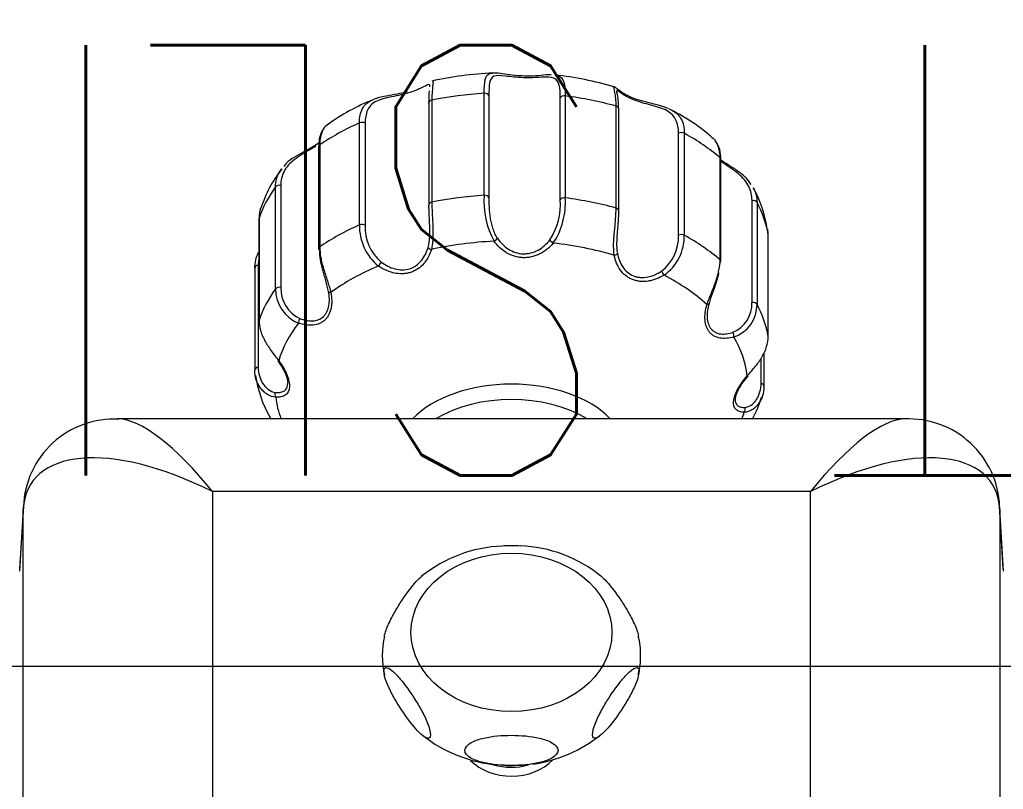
# Model space of a CAD drawing. Header units: millimetres. Extents: x 886808 to 1650903, y -1008069 to 230892.
# Drawn here: x 935637.3 to 935751.7, y -346788.5 to -346699.1 of the extents above; entities that cross this region are included whole.
import ezdxf

# ---------------------------------------------------------------- set-up
doc = ezdxf.new("R2010")
doc.units = ezdxf.units.MM
doc.layers.get('0').update_dxf_attribs({"lineweight": 0})
for name, color, linetype, lineweight in [('A_Dim', 8, 'Continuous', 5), ('hatch', 250, 'Continuous', 0), ('I-FURN', 252, 'Continuous', 5)]:
    doc.layers.add(name, color=color, linetype=linetype, lineweight=lineweight)
doc.styles.add('MtXpl_simplex8_shx', font='simplex8.shx')
doc.styles.add('TIÊU ĐỀ', font='arial.ttf', dxfattribs={"height": 230})
doc.dimstyles.new('1-100', dxfattribs={"dimtxt": 230, "dimasz": 150, "dimexe": 150, "dimexo": 300, "dimgap": 90, "dimtad": 1, "dimdec": 0, "dimrnd": 5, "dimzin": 0, "dimtxsty": 'TIÊU ĐỀ', "dimblk": 'ARCHTICK', "dimcen": 100, "dimdle": 120, "dimclrd": 256, "dimclre": 256, "dimclrt": 2, "dimadec": 0, "dimazin": 0, "dimtfac": 1, "dimtdec": 0, "dimtix": 1, "dimtmove": 1, "dimatfit": 3, "dimldrblk": 'OPEN30', "dimfxl": 900, "dimtolj": 1, "dimtzin": 0, "dimlwd": 13, "dimlwe": 13, "dimarcsym": 1})

# ---------------------------------------------------------------- blocks, each defined once
blk = doc.blocks.new('A$C26DD556D')
at = {"layer": 'hatch', "transparency": 33554636}
for p, q in [((2582.19, 23466.03, 0), (2582.19, 23477.89, 0)), ((2582.74, 23477.64, 0), (2582.74, 23465.79, 0)), ((2591.04, 23465.52, 0), (2591.04, 23477.38, 0)), ((2591.62, 23477.59, 0), (2591.62, 23465.73, 0)), ((2575.77, 23476.8, 0), (2575.77, 23464.94, 0)), ((2576.12, 23477.09, 0), (2576.12, 23465.23, 0)), ((2597.53, 23464.55, 0), (2597.53, 23476.41, 0)), ((2597.83, 23464.27, 0), (2597.83, 23476.12, 0)), ((2567.7, 23462.59, 0), (2567.7, 23474.45, 0)), ((2568.37, 23474.4, 0), (2568.37, 23462.55, 0)), ((2604.79, 23461.38, 0), (2604.79, 23473.24, 0)), ((2605.46, 23473.24, 0), (2605.46, 23461.39, 0)), ((2562.96, 23471.68, 0), (2562.96, 23459.83, 0)), ((2563.09, 23471.89, 0), (2563.09, 23460.03, 0)), ((2609.62, 23458.54, 0), (2609.62, 23470.4, 0)), ((2609.71, 23458.36, 0), (2609.71, 23470.22, 0)), ((2557.95, 23455.15, 0), (2557.95, 23467.01, 0)), ((2558.56, 23467.18, 0), (2558.56, 23455.32, 0)), ((2613.33, 23453.57, 0), (2613.33, 23465.43, 0)), ((2613.91, 23465.22, 0), (2613.91, 23453.37, 0)), ((2556.02, 23463.31, 0), (2556.02, 23451.45, 0)), ((2556.03, 23463.37, 0), (2556.03, 23451.52, 0)), ((2615.2, 23449.62, 0), (2615.2, 23461.48, 0)), ((2615.21, 23449.59, 0), (2615.21, 23461.45, 0)), ((2555.94, 23457.9, 0), (2555.94, 23446.04, 0)), ((2555.54, 23457.6, 0), (2555.54, 23445.74, 0)), ((2614.72, 23443.88, 0), (2614.72, 23447.74, 0)), ((2614.38, 23444.17, 0), (2614.38, 23447.12, 0)), ((2612.67, 23444.79, 0), (2612.88, 23445.04, 0)), ((2631.16, 23440.05, 0), (2539.58, 23440.05, 0)), ((2550.62, 23431.6, 0), (2550.62, 23395.34, 0)), ((2620.13, 23431.6, 0), (2550.62, 23431.6, 0)), ((2620.13, 23395.34, 0), (2620.13, 23431.6, 0)), ((2528.63, 23429.55, 0), (2528.2, 23422.33, 0)), ((2528.64, 23429.85, 0), (2528.21, 23422.63, 0)), ((2528.63, 23374.13, 0), (2528.63, 23429.55, 0)), ((2642.53, 23422.63, 0), (2642.1, 23429.85, 0)), ((2642.11, 23429.55, 0), (2642.11, 23374.13, 0)), ((2642.54, 23422.33, 0), (2642.11, 23429.55, 0))]:
    blk.add_line(p, q, dxfattribs=at)
for centre, radius, start, end in [((2584.59, 23442.52, 0), 37.74, 92.1265, 102.9664), ((2586.31, 23441.77, 0), 38.46, 73.4226, 83.8647), ((2590.61, 23476.33, 0), 7.21, 358.2758, 13.152), ((2577.31, 23456.29, 0), 22.33, 111.0638, 126.7326), ((2595.07, 23457.67, 0), 20.3, 47.5331, 64.0481), ((2606.52, 23470.46, 0), 3.18, 355.5318, 36.9213), ((2569.69, 23460.37, 0), 14.06, 141.6222, 162.8251), ((2591.77, 23465.29, 0), 9.6, 175.5845, 208.6575), ((2602.47, 23460.44, 0), 12.74, 7.4422, 30.534), ((2583.51, 23464.96, 0), 7.55, 326.9635, 4.2812), ((2583.06, 23465.18, 0), 8.58, 326.6867, 3.6661), ((2573.7, 23462.45, 0), 6, 178.641, 230.8184), ((2573.71, 23462.32, 0), 5.35, 177.5861, 229.3577), ((2599.8, 23461.2, 0), 4.99, 307.1035, 2.0783), ((2599.85, 23461.31, 0), 5.61, 305.4781, 0.795), ((2562.24, 23455.14, 0), 4.29, 179.8486, 247.869), ((2562.41, 23455.2, 0), 3.85, 178.2252, 244.9794), ((2609.71, 23453.44, 0), 3.61, 292.6357, 2.0587), ((2609.88, 23453.35, 0), 4.03, 289.4928, 0.2756), ((2569.68, 23447.27, 0), 14.24, 188.805, 209.4379), ((2600.68, 23446.95, 0), 14.45, 331.3842, 342.7381), ((2539.2, 23429.47, 0), 10.56, 87.1531, 177.9265), ((2631.52, 23429.46, 0), 10.59, 2.094, 92.4159), ((2584.95, 23409.28, 0), 16, 92.4311, 128.7676), ((2585.82, 23409.58, 0), 15.72, 50.7715, 87.9603), ((2580.66, 23412.5, 0), 10.3, 167.1575, 192.3292), ((2592.81, 23412.76, 0), 7.57, 358.4479, 15.5821), ((2592.44, 23412.4, 0), 7.94, 344.7789, 1.0781), ((2585.16, 23416.18, 0), 16.41, 231.808, 265.04), ((2585.73, 23415.68, 0), 15.89, 277.6531, 308.9217), ((2585.16, 23416.18, 0), 16.41, 267.4431, 272.4023), ((2585.73, 23415.68, 0), 15.89, 270.4552, 275.7487)]:
    blk.add_arc(centre, radius, start, end, dxfattribs=at)
for centre, major_axis, ratio, start_param, end_param in [((2585.37, 23459.52, 0), (-30, 0), 0.615661, 4.818524, 5.026052), ((2582.25, 23477.58, 0), (-0.5, 0), 0.615661, 3.346438, 4.818524), ((2591.52, 23477.28, 0), (-0.5, 0), 0.615661, 4.502453, 5.974539), ((2585.37, 23459.52, 0), (30, 0), 0.615661, 1.153332, 1.36086), ((2576.27, 23476.8, 0), (0.5, 0), 0.615661, 1.884459, 3.141593), ((2597.33, 23476.12, 0), (-0.5, 0), 0.615661, 3.141593, 4.294925), ((2585.37, 23459.52, 0), (-30, 0), 0.615661, -0.941063, -0.733535), ((2568, 23474.2, 0), (-0.5, 0), 0.615661, 3.870037, 5.342122), ((2605.12, 23473.01, 0), (-0.5, 0), 0.615661, 3.978854, 5.45094), ((2585.37, 23459.52, 0), (30, 0), 0.615661, 0.629733, 0.837261), ((2563.46, 23471.68, 0), (0.5, 0), 0.615661, 2.408058, 3.141593), ((2609.21, 23470.22, 0), (-0.5, 0), 0.615661, 3.141593, 3.771326), ((2585.37, 23459.52, 0), (-30, 0), 0.615661, 5.865721, 6.073249), ((2558.4, 23466.89, 0), (-0.5, 0), 0.615661, 4.393635, 5.865721), ((2585.37, 23447.67, 0), (-30, 0), 0.615661, 4.818524, 5.026052), ((2582.25, 23465.73, 0), (-0.5, 0), 0.615661, 3.346438, 4.818524), ((2576.27, 23464.94, 0), (0.5, 0), 0.615661, 1.884459, 3.141593), ((2576.27, 23464.94, 0), (0.5, 0), 0.615661, 3.141593, 3.356545), ((2591.52, 23465.43, 0), (-0.5, 0), 0.615661, 4.502453, 5.974539), ((2585.37, 23447.67, 0), (30, 0), 0.615661, 1.153332, 1.36086), ((2613.43, 23465.13, 0), (-0.5, 0), 0.615661, 3.455255, 4.927341), ((2585.37, 23459.52, 0), (30, 0), 0.615661, 0.106135, 0.313663), ((2597.33, 23464.27, 0), (-0.5, 0), 0.615661, 3.141593, 4.294925), ((2597.33, 23464.27, 0), (-0.5, 0), 0.615661, 2.822839, 3.141593), ((2556.52, 23463.31, 0), (0.5, 0), 0.615661, 2.931656, 3.141593), ((2585.37, 23447.67, 0), (-30, 0), 0.615661, -0.941063, -0.733535), ((2568, 23462.34, 0), (-0.5, 0), 0.615661, 3.870037, 5.342122), ((2605.12, 23461.16, 0), (-0.5, 0), 0.615661, 3.978854, 5.45094), ((2585.37, 23447.67, 0), (30, 0), 0.615661, 0.629733, 0.837261), ((2614.71, 23461.45, 0), (-0.5, 0), 0.615661, 3.141593, 3.247727), ((2585.37, 23443.82, 0), (-27.48, 0), 0.615661, 4.78634, 5.058235), ((2583.36, 23460.83, 0), (-0.403, -0.296), 0.209085, 1.365704, 2.575758), ((2590.18, 23460.61, 0), (-0.379, 0.326), 0.159042, 0.630953, 1.841008), ((2585.37, 23443.82, 0), (27.48, 0), 0.615661, 1.121148, 1.393044), ((2563.46, 23459.83, 0), (0.5, 0), 0.615661, 2.408058, 3.141593), ((2563.46, 23459.83, 0), (0.5, 0), 0.615661, 3.141593, 3.880143), ((2576.15, 23459.89, 0), (-0.48, 0.141), 0.350625, 0.258024, 1.468079), ((2597.19, 23459.21, 0), (0.491, 0.095), 0.368661, 4.900277, 6.110331), ((2556.04, 23457.6, 0), (0.5, 0), 0.615661, 1.775641, 3.141593), ((2585.37, 23443.82, 0), (-27.48, 0), 0.615661, 5.309938, 5.581834), ((2570.07, 23457.98, 0), (-0.279, -0.415), 0.087709, 3.991286, 5.201341), ((2609.21, 23458.36, 0), (-0.5, 0), 0.615661, 2.29924, 3.141593), ((2609.21, 23458.36, 0), (-0.5, 0), 0.615661, 3.141593, 3.771326), ((2602.92, 23456.93, 0), (-0.254, 0.43), 0.156351, 4.17947, 5.389524), ((2585.37, 23443.82, 0), (27.48, 0), 0.615661, 0.597549, 0.869445), ((2585.37, 23447.67, 0), (-30, 0), 0.615661, 5.865721, 6.073249), ((2558.4, 23455.03, 0), (-0.5, 0), 0.615661, 4.393635, 5.865721), ((2564.6, 23454.94, 0), (0.49, 0.1), 0.367063, 2.959447, 4.169502), ((2607.85, 23453.55, 0), (-0.478, 0.146), 0.348259, 2.198569, 3.408624), ((2613.43, 23453.27, 0), (-0.5, 0), 0.615661, 3.455255, 4.927341), ((2585.37, 23447.67, 0), (30, 0), 0.615661, 0.106135, 0.313663), ((2556.52, 23451.45, 0), (0.5, 0), 0.615661, 2.931656, 3.141593), ((2585.37, 23443.82, 0), (-27.48, 0), 0.615661, 5.833537, 6.105433), ((2560.88, 23451.41, 0), (0.156, 0.475), 0.442198, 1.035865, 2.245919), ((2610.95, 23449.81, 0), (-0.131, 0.483), 0.511046, 4.010589, 5.220644), ((2585.37, 23443.82, 0), (27.48, 0), 0.615661, 0.073951, 0.345846), ((2614.71, 23449.59, 0), (-0.5, 0), 0.615661, 3.141593, 3.247727), ((2558.61, 23447.1, 0), (0.4, 0.299), 0.203952, 3.103272, 3.77858), ((2556.04, 23445.74, 0), (0.5, 0), 0.615661, 1.775641, 3.141593), ((2556.04, 23445.74, 0), (0.5, 0), 0.615661, 3.141593, 3.247727), ((2585.37, 23435.88, 0), (13.34, 0), 0.615661, 0.533274, 2.608319), ((2612.49, 23445.37, 0), (-0.377, 0.329), 0.153346, 2.569233, 3.186769), ((2614.22, 23443.88, 0), (-0.5, 0), 0.615661, 3.141593, 4.403742), ((2558.25, 23442.9, 0), (0.024, 0.499), 0.759395, 1.129517, 2.339571), ((2585.37, 23434.59, 0), (12.5, 0), 0.615661, 0.788493, 2.353099), ((2614.22, 23443.88, 0), (-0.5, 0), 0.615661, 2.931656, 3.141593), ((2585.37, 23443.82, 0), (-27.48, 0), 0.615661, 0.073951, 0.224347), ((2585.37, 23443.82, 0), (27.48, 0), 0.615661, -0.224347, -0.177752), ((2612.13, 23441.18, 0), (-0.007, -0.5), 0.810001, 0.799772, 2.009826), ((2550.62, 23418.05, 0), (12.34, -21.68), 0.304758, 2.062187, 2.965027), ((2620.13, 23418.05, 0), (-12.34, -21.68), 0.304758, 3.313427, 4.220998), ((2550.62, 23418.05, 0), (20.97, -14.62), 0.456159, 1.878751, 3.414641), ((2620.13, 23418.05, 0), (-20.97, -14.62), 0.456159, 2.868544, 4.404434), ((2536.63, 23429.38, 0), (7.99, -0.47), 0.808525, 3.130121, 3.188344), ((2634.12, 23429.38, 0), (-7.99, -0.47), 0.808525, 3.094842, 3.153272), ((2585.37, 23403.25, 0), (-6, 0), 0.788011, 0.657069, 2.493847), ((2585.37, 23404.29, 0), (-6, 0), 0.788011, 1.215544, 1.906387)]:
    blk.add_ellipse(centre, major_axis=major_axis, ratio=ratio, start_param=start_param, end_param=end_param, dxfattribs=at)
blk.add_ellipse((2585.37, 23415.23, 0), major_axis=(-11.68, 0), ratio=0.788011, dxfattribs=at)
for points, knots in [([(2582.19, 23477.89, 0), (2582.19, 23478.54, 0), (2582.22, 23479.08, 0), (2582.41, 23479.87, 0), (2582.58, 23480.11, 0), (2582.99, 23480.23, 0), (2583.08, 23480.24, 0), (2583.19, 23480.24, 0)], [0, 0, 0, 0, 0.125, 0.125, 0.25, 0.25, 0.2815819, 0.2815819, 0.2815819, 0.2815819]), ([(2586.74, 23479.7, 0), (2586.74, 23479.7, 0), (2586.73, 23479.7, 0), (2585.99, 23479.72, 0), (2585.28, 23479.81, 0), (2584.09, 23479.96, 0), (2583.62, 23479.99, 0), (2583.05, 23479.75, 0), (2582.91, 23479.48, 0), (2582.76, 23478.72, 0), (2582.74, 23478.22, 0), (2582.74, 23477.64, 0)], [0.4992392, 0.4992392, 0.4992392, 0.4992392, 0.5, 0.5, 0.625, 0.625, 0.75, 0.75, 0.875, 0.875, 1, 1, 1, 1]), ([(2586.61, 23479.9, 0), (2586.53, 23479.9, 0), (2586.05, 23479.9, 0), (2585.11, 23480.02, 0), (2584.01, 23480.2, 0), (2583.4, 23480.26, 0), (2583.09, 23480.24, 0), (2583.07, 23480.24, 0)], [0, 0, 0, 0, 0.0206504, 0.1305031, 0.2430505, 0.3601344, 0.3713662, 0.3713662, 0.3713662, 0.3713662]), ([(2589.99, 23480.02, 0), (2589.96, 23480.03, 0), (2589.65, 23480.05, 0), (2588.85, 23479.96, 0), (2587.69, 23479.87, 0), (2586.98, 23479.89, 0), (2586.61, 23479.9, 0)], [0, 0, 0, 0, 0.036566, 0.393063, 0.729468, 1, 1, 1, 1]), ([(2591.04, 23477.38, 0), (2591.04, 23477.96, 0), (2591.01, 23478.44, 0), (2590.81, 23479.23, 0), (2590.63, 23479.5, 0), (2589.97, 23479.79, 0), (2589.47, 23479.79, 0), (2588.21, 23479.72, 0), (2587.48, 23479.67, 0), (2586.74, 23479.7, 0)], [0, 0, 0, 0, 0.125, 0.125, 0.25, 0.25, 0.375, 0.375, 0.4992392, 0.4992392, 0.4992392, 0.4992392]), ([(2590.43, 23480.01, 0), (2590.53, 23480, 0), (2590.63, 23479.98, 0), (2591.1, 23479.85, 0), (2591.32, 23479.59, 0), (2591.58, 23478.78, 0), (2591.62, 23478.24, 0), (2591.62, 23477.59, 0)], [0.7220159, 0.7220159, 0.7220159, 0.7220159, 0.75, 0.75, 0.875, 0.875, 1, 1, 1, 1]), ([(2575.88, 23478.71, 0), (2575.88, 23478.79, 0), (2575.86, 23478.85, 0), (2575.75, 23478.96, 0), (2575.54, 23478.84, 0), (2574.75, 23478.44, 0), (2574.2, 23478.18, 0), (2572.88, 23477.76, 0), (2572.15, 23477.62, 0), (2570.75, 23477.34, 0), (2570.09, 23477.18, 0), (2569.15, 23476.69, 0), (2568.84, 23476.35, 0), (2568.45, 23475.49, 0), (2568.37, 23474.98, 0), (2568.37, 23474.4, 0)], [0.1996085, 0.1996085, 0.1996085, 0.1996085, 0.25, 0.25, 0.375, 0.375, 0.5, 0.5, 0.625, 0.625, 0.75, 0.75, 0.875, 0.875, 1, 1, 1, 1]), ([(2576.14, 23479.32, 0), (2576.17, 23479.33, 0), (2576.19, 23479.33, 0), (2576.29, 23479.29, 0), (2576.25, 23479.07, 0), (2576.16, 23478.29, 0), (2576.12, 23477.74, 0), (2576.12, 23477.09, 0)], [0.7276189, 0.7276189, 0.7276189, 0.7276189, 0.75, 0.75, 0.875, 0.875, 1, 1, 1, 1]), ([(2597.33, 23478.29, 0), (2597.27, 23478.5, 0), (2597.23, 23478.63, 0), (2597.25, 23478.66, 0), (2597.25, 23478.66, 0), (2597.26, 23478.65, 0)], [0.1601006, 0.1601006, 0.1601006, 0.1601006, 0.25, 0.25, 0.2662988, 0.2662988, 0.2662988, 0.2662988]), ([(2599.08, 23477.51, 0), (2598.78, 23477.66, 0), (2598.25, 23477.93, 0), (2597.66, 23478.37, 0), (2597.56, 23478.51, 0), (2597.33, 23478.63, 0), (2597.28, 23478.65, 0)], [0, 0, 0, 0, 0.1012938, 0.2143324, 0.3316962, 0.3518486, 0.3518486, 0.3518486, 0.3518486]), ([(2573.24, 23478.06, 0), (2572.82, 23477.96, 0), (2572.07, 23477.78, 0), (2570.81, 23477.57, 0), (2569.86, 23477.39, 0), (2569.47, 23477.21, 0), (2569.35, 23477.15, 0)], [0, 0, 0, 0, 0.283504, 0.585054, 0.891837, 1, 1, 1, 1]), ([(2575.78, 23476.73, 0), (2575.78, 23477.31, 0), (2575.81, 23477.8, 0), (2575.85, 23478.18, 0), (2575.85, 23478.18, 0), (2575.85, 23478.19, 0)], [0, 0, 0, 0, 0.125, 0.125, 0.1260521, 0.1260521, 0.1260521, 0.1260521]), ([(2597.53, 23476.41, 0), (2597.53, 23477.06, 0), (2597.47, 23477.6, 0), (2597.37, 23478.11, 0), (2597.35, 23478.2, 0), (2597.33, 23478.29, 0)], [0, 0, 0, 0, 0.125, 0.125, 0.1601006, 0.1601006, 0.1601006, 0.1601006]), ([(2604.79, 23473.24, 0), (2604.79, 23473.82, 0), (2604.7, 23474.32, 0), (2604.28, 23475.21, 0), (2603.94, 23475.57, 0), (2602.96, 23476.13, 0), (2602.3, 23476.32, 0), (2600.89, 23476.69, 0), (2600.18, 23476.89, 0), (2598.94, 23477.38, 0), (2598.43, 23477.68, 0), (2597.77, 23478.13, 0), (2597.62, 23478.26, 0), (2597.59, 23478.18, 0), (2597.59, 23478.16, 0), (2597.59, 23478.14, 0)], [0, 0, 0, 0, 0.125, 0.125, 0.25, 0.25, 0.375, 0.375, 0.5, 0.5, 0.625, 0.625, 0.75, 0.75, 0.7696722, 0.7696722, 0.7696722, 0.7696722]), ([(2597.64, 23477.97, 0), (2597.62, 23478.05, 0), (2597.6, 23478.15, 0), (2597.59, 23478.18, 0), (2597.59, 23478.19, 0)], [0, 0, 0, 0, 0.4991345, 0.751554, 0.751554, 0.751554, 0.751554]), ([(2603.6, 23476.12, 0), (2603.24, 23476.25, 0), (2602.6, 23476.48, 0), (2601.36, 23476.76, 0), (2600.2, 23477.07, 0), (2599.39, 23477.34, 0), (2599.11, 23477.5, 0), (2599.08, 23477.51, 0)], [0, 0, 0, 0, 0.245916, 0.494988, 0.734902, 0.977238, 1, 1, 1, 1]), ([(2567.7, 23474.45, 0), (2567.7, 23475.1, 0), (2567.81, 23475.66, 0), (2568.3, 23476.56, 0), (2568.68, 23476.9, 0), (2569.23, 23477.14, 0), (2569.24, 23477.14, 0), (2569.25, 23477.14, 0)], [0, 0, 0, 0, 0.125, 0.125, 0.25, 0.25, 0.2511671, 0.2511671, 0.2511671, 0.2511671]), ([(2603.63, 23476.11, 0), (2603.69, 23476.08, 0), (2603.74, 23476.06, 0), (2604.38, 23475.77, 0), (2604.8, 23475.4, 0), (2605.33, 23474.47, 0), (2605.46, 23473.9, 0), (2605.46, 23473.24, 0)], [0.7386202, 0.7386202, 0.7386202, 0.7386202, 0.75, 0.75, 0.875, 0.875, 1, 1, 1, 1]), ([(2563.9, 23474.16, 0), (2563.84, 23474.12, 0), (2563.62, 23473.99, 0), (2563.3, 23473.47, 0), (2563, 23472.65, 0), (2562.99, 23472.01, 0), (2562.98, 23471.67, 0)], [0, 0, 0, 0, 0.084257, 0.37317, 0.719398, 1, 1, 1, 1]), ([(2563.93, 23474.21, 0), (2563.75, 23474.08, 0), (2563.56, 23473.85, 0), (2563.21, 23473.11, 0), (2563.09, 23472.54, 0), (2563.09, 23471.89, 0)], [0.7854567, 0.7854567, 0.7854567, 0.7854567, 0.875, 0.875, 1, 1, 1, 1]), ([(2562.65, 23471.75, 0), (2562.43, 23471.6, 0), (2562.19, 23471.46, 0), (2561.33, 23470.96, 0), (2560.66, 23470.58, 0), (2559.6, 23469.76, 0), (2559.2, 23469.31, 0), (2558.68, 23468.3, 0), (2558.56, 23467.76, 0), (2558.56, 23467.18, 0)], [0.5749737, 0.5749737, 0.5749737, 0.5749737, 0.625, 0.625, 0.75, 0.75, 0.875, 0.875, 1, 1, 1, 1]), ([(2563.03, 23472.15, 0), (2562.81, 23471.99, 0), (2562.24, 23471.64, 0), (2561.22, 23471.1, 0), (2560.13, 23470.48, 0), (2559.31, 23469.91, 0), (2559.01, 23469.53, 0), (2558.91, 23469.39, 0)], [0.3959125, 0.3959125, 0.3959125, 0.3959125, 0.5058396, 0.6466799, 0.7890762, 0.9364818, 1, 1, 1, 1]), ([(2609.62, 23470.4, 0), (2609.62, 23471.05, 0), (2609.48, 23471.63, 0), (2609.19, 23472.2, 0), (2609.11, 23472.32, 0), (2609.03, 23472.43, 0)], [0, 0, 0, 0, 0.125, 0.125, 0.1622551, 0.1622551, 0.1622551, 0.1622551]), ([(2613.23, 23467.28, 0), (2613.03, 23467.57, 0), (2612.64, 23468.11, 0), (2611.66, 23468.87, 0), (2610.58, 23469.56, 0), (2609.9, 23469.99, 0), (2609.61, 23470.19, 0)], [0, 0, 0, 0, 0.1374164, 0.3079329, 0.4643444, 0.6065296, 0.6065296, 0.6065296, 0.6065296]), ([(2613.33, 23465.43, 0), (2613.33, 23466, 0), (2613.2, 23466.55, 0), (2612.68, 23467.59, 0), (2612.28, 23468.07, 0), (2611.24, 23468.96, 0), (2610.59, 23469.37, 0), (2609.9, 23469.84, 0), (2609.8, 23469.91, 0), (2609.69, 23469.99, 0)], [0, 0, 0, 0, 0.125, 0.125, 0.25, 0.25, 0.375, 0.375, 0.3980041, 0.3980041, 0.3980041, 0.3980041]), ([(2557.95, 23467.01, 0), (2557.95, 23467.66, 0), (2558.11, 23468.27, 0), (2558.49, 23468.91, 0), (2558.56, 23469.01, 0), (2558.63, 23469.1, 0)], [0, 0, 0, 0, 0.125, 0.125, 0.1476515, 0.1476515, 0.1476515, 0.1476515]), ([(2582.74, 23465.79, 0), (2582.74, 23465.44, 0), (2582.74, 23465.07, 0), (2582.78, 23464.49, 0), (2582.79, 23464.29, 0), (2582.83, 23463.88, 0), (2582.85, 23463.67, 0), (2582.92, 23463.26, 0), (2582.95, 23463.05, 0), (2583.05, 23462.62, 0), (2583.1, 23462.41, 0), (2583.31, 23461.79, 0), (2583.49, 23461.39, 0), (2583.74, 23461.04, 0)], [0, 0, 0, 0, 0.25, 0.25, 0.375, 0.375, 0.5, 0.5, 0.625, 0.625, 0.75, 0.75, 1, 1, 1, 1]), ([(2575.68, 23459.98, 0), (2575.79, 23460.38, 0), (2575.84, 23460.8, 0), (2575.88, 23461.46, 0), (2575.88, 23461.68, 0), (2575.88, 23462.11, 0), (2575.87, 23462.33, 0), (2575.86, 23462.75, 0), (2575.85, 23462.96, 0), (2575.83, 23463.37, 0), (2575.82, 23463.57, 0), (2575.79, 23464.16, 0), (2575.78, 23464.53, 0), (2575.78, 23464.88, 0)], [0, 0, 0, 0, 0.25, 0.25, 0.375, 0.375, 0.5, 0.5, 0.625, 0.625, 0.75, 0.75, 1, 1, 1, 1]), ([(2576.12, 23465.23, 0), (2576.12, 23464.85, 0), (2576.13, 23464.43, 0), (2576.16, 23463.77, 0), (2576.18, 23463.54, 0), (2576.2, 23463.07, 0), (2576.22, 23462.84, 0), (2576.24, 23462.36, 0), (2576.25, 23462.12, 0), (2576.25, 23461.63, 0), (2576.25, 23461.38, 0), (2576.23, 23460.9, 0), (2576.21, 23460.66, 0), (2576.15, 23460.19, 0), (2576.11, 23459.96, 0), (2576.06, 23459.73, 0)], [0, 0, 0, 0, 0.25, 0.25, 0.375, 0.375, 0.5, 0.5, 0.625, 0.625, 0.75, 0.75, 0.875, 0.875, 1, 1, 1, 1]), ([(2597.32, 23459.05, 0), (2597.25, 23459.51, 0), (2597.23, 23459.98, 0), (2597.25, 23460.7, 0), (2597.27, 23460.95, 0), (2597.31, 23461.43, 0), (2597.33, 23461.68, 0), (2597.37, 23462.15, 0), (2597.4, 23462.39, 0), (2597.44, 23462.85, 0), (2597.46, 23463.08, 0), (2597.51, 23463.74, 0), (2597.53, 23464.16, 0), (2597.53, 23464.55, 0)], [0, 0, 0, 0, 0.25, 0.25, 0.375, 0.375, 0.5, 0.5, 0.625, 0.625, 0.75, 0.75, 1, 1, 1, 1]), ([(2597.81, 23464.17, 0), (2597.81, 23463.83, 0), (2597.79, 23463.46, 0), (2597.75, 23462.88, 0), (2597.74, 23462.68, 0), (2597.7, 23462.27, 0), (2597.68, 23462.06, 0), (2597.65, 23461.64, 0), (2597.63, 23461.42, 0), (2597.61, 23460.99, 0), (2597.6, 23460.77, 0), (2597.58, 23460.11, 0), (2597.6, 23459.69, 0), (2597.68, 23459.28, 0)], [0, 0, 0, 0, 0.25, 0.25, 0.375, 0.375, 0.5, 0.5, 0.625, 0.625, 0.75, 0.75, 1, 1, 1, 1]), ([(2590.23, 23460.47, 0), (2590.01, 23460.21, 0), (2589.77, 23459.98, 0), (2589.38, 23459.67, 0), (2589.25, 23459.57, 0), (2588.96, 23459.39, 0), (2588.82, 23459.3, 0), (2588.37, 23459.08, 0), (2588.05, 23458.96, 0), (2587.56, 23458.85, 0), (2587.39, 23458.82, 0), (2587.06, 23458.78, 0), (2586.72, 23458.77, 0), (2586.39, 23458.8, 0), (2586.05, 23458.86, 0), (2585.89, 23458.9, 0), (2585.4, 23459.04, 0), (2585.1, 23459.18, 0), (2584.52, 23459.52, 0), (2584.25, 23459.72, 0), (2583.76, 23460.17, 0), (2583.54, 23460.42, 0), (2583.34, 23460.69, 0)], [0, 0, 0, 0, 0.125, 0.125, 0.1875, 0.1875, 0.25, 0.25, 0.375, 0.375, 0.4375, 0.4375, 0.5, 0.5625, 0.5625, 0.625, 0.625, 0.75, 0.75, 0.875, 0.875, 1, 1, 1, 1]), ([(2583.74, 23461.04, 0), (2583.91, 23460.79, 0), (2584.1, 23460.56, 0), (2584.52, 23460.14, 0), (2584.76, 23459.94, 0), (2585.27, 23459.62, 0), (2585.54, 23459.49, 0), (2586.12, 23459.3, 0), (2586.41, 23459.24, 0), (2586.87, 23459.23, 0), (2587.02, 23459.23, 0), (2587.32, 23459.27, 0), (2587.47, 23459.29, 0), (2587.91, 23459.41, 0), (2588.2, 23459.52, 0), (2588.73, 23459.81, 0), (2588.98, 23459.99, 0), (2589.44, 23460.39, 0), (2589.65, 23460.6, 0), (2589.84, 23460.84, 0)], [0, 0, 0, 0, 0.125, 0.125, 0.25, 0.25, 0.375, 0.375, 0.5, 0.5, 0.5625, 0.5625, 0.625, 0.625, 0.75, 0.75, 0.875, 0.875, 1, 1, 1, 1]), ([(2563.09, 23460.03, 0), (2563.09, 23459.64, 0), (2563.13, 23459.24, 0), (2563.24, 23458.6, 0), (2563.29, 23458.38, 0), (2563.4, 23457.93, 0), (2563.46, 23457.71, 0), (2563.6, 23457.26, 0), (2563.67, 23457.03, 0), (2563.82, 23456.57, 0), (2563.9, 23456.34, 0), (2564.05, 23455.87, 0), (2564.12, 23455.64, 0), (2564.26, 23455.19, 0), (2564.32, 23454.96, 0), (2564.38, 23454.73, 0)], [0, 0, 0, 0, 0.25, 0.25, 0.375, 0.375, 0.5, 0.5, 0.625, 0.625, 0.75, 0.75, 0.875, 0.875, 1, 1, 1, 1]), ([(2564.11, 23454.87, 0), (2564.03, 23455.28, 0), (2563.92, 23455.69, 0), (2563.73, 23456.32, 0), (2563.67, 23456.53, 0), (2563.55, 23456.94, 0), (2563.49, 23457.15, 0), (2563.39, 23457.55, 0), (2563.34, 23457.76, 0), (2563.25, 23458.15, 0), (2563.21, 23458.34, 0), (2563.12, 23458.91, 0), (2563.09, 23459.27, 0), (2563.09, 23459.62, 0)], [0, 0, 0, 0, 0.25, 0.25, 0.375, 0.375, 0.5, 0.5, 0.625, 0.625, 0.75, 0.75, 1, 1, 1, 1]), ([(2576.06, 23459.73, 0), (2575.96, 23459.43, 0), (2575.85, 23459.14, 0), (2575.63, 23458.72, 0), (2575.55, 23458.59, 0), (2575.37, 23458.33, 0), (2575.27, 23458.21, 0), (2574.97, 23457.86, 0), (2574.74, 23457.65, 0), (2574.35, 23457.39, 0), (2574.21, 23457.31, 0), (2573.93, 23457.17, 0), (2573.64, 23457.06, 0), (2573.34, 23456.99, 0), (2573.02, 23456.93, 0), (2572.86, 23456.92, 0), (2572.38, 23456.9, 0), (2572.06, 23456.93, 0), (2571.41, 23457.07, 0), (2571.1, 23457.18, 0), (2570.49, 23457.45, 0), (2570.19, 23457.61, 0), (2569.91, 23457.8, 0)], [0, 0, 0, 0, 0.125, 0.125, 0.1875, 0.1875, 0.25, 0.25, 0.375, 0.375, 0.4375, 0.4375, 0.5, 0.5625, 0.5625, 0.625, 0.625, 0.75, 0.75, 0.875, 0.875, 1, 1, 1, 1]), ([(2570.23, 23458.27, 0), (2570.48, 23458.09, 0), (2570.73, 23457.93, 0), (2571.26, 23457.67, 0), (2571.54, 23457.56, 0), (2572.11, 23457.41, 0), (2572.4, 23457.37, 0), (2572.98, 23457.38, 0), (2573.26, 23457.42, 0), (2573.66, 23457.54, 0), (2573.8, 23457.6, 0), (2574.05, 23457.72, 0), (2574.17, 23457.79, 0), (2574.52, 23458.03, 0), (2574.73, 23458.23, 0), (2575.09, 23458.67, 0), (2575.24, 23458.91, 0), (2575.5, 23459.43, 0), (2575.6, 23459.7, 0), (2575.68, 23459.98, 0)], [0, 0, 0, 0, 0.125, 0.125, 0.25, 0.25, 0.375, 0.375, 0.5, 0.5, 0.5625, 0.5625, 0.625, 0.625, 0.75, 0.75, 0.875, 0.875, 1, 1, 1, 1]), ([(2603.1, 23456.74, 0), (2602.81, 23456.57, 0), (2602.52, 23456.43, 0), (2602.06, 23456.26, 0), (2601.91, 23456.21, 0), (2601.59, 23456.12, 0), (2601.43, 23456.09, 0), (2600.96, 23456.01, 0), (2600.65, 23456, 0), (2600.19, 23456.04, 0), (2600.03, 23456.07, 0), (2599.73, 23456.14, 0), (2599.44, 23456.23, 0), (2599.17, 23456.36, 0), (2598.9, 23456.51, 0), (2598.78, 23456.6, 0), (2598.42, 23456.88, 0), (2598.21, 23457.1, 0), (2597.85, 23457.6, 0), (2597.71, 23457.87, 0), (2597.47, 23458.44, 0), (2597.38, 23458.74, 0), (2597.32, 23459.05, 0)], [0, 0, 0, 0, 0.125, 0.125, 0.1875, 0.1875, 0.25, 0.25, 0.375, 0.375, 0.4375, 0.4375, 0.5, 0.5625, 0.5625, 0.625, 0.625, 0.75, 0.75, 0.875, 0.875, 1, 1, 1, 1]), ([(2597.68, 23459.28, 0), (2597.73, 23458.99, 0), (2597.81, 23458.72, 0), (2598.01, 23458.19, 0), (2598.14, 23457.94, 0), (2598.45, 23457.48, 0), (2598.63, 23457.27, 0), (2599.06, 23456.92, 0), (2599.29, 23456.78, 0), (2599.67, 23456.62, 0), (2599.8, 23456.58, 0), (2600.07, 23456.52, 0), (2600.21, 23456.5, 0), (2600.63, 23456.47, 0), (2600.92, 23456.49, 0), (2601.48, 23456.6, 0), (2601.76, 23456.69, 0), (2602.3, 23456.92, 0), (2602.56, 23457.06, 0), (2602.81, 23457.23, 0)], [0, 0, 0, 0, 0.125, 0.125, 0.25, 0.25, 0.375, 0.375, 0.5, 0.5, 0.5625, 0.5625, 0.625, 0.625, 0.75, 0.75, 0.875, 0.875, 1, 1, 1, 1]), ([(2608.09, 23453.33, 0), (2608.24, 23453.78, 0), (2608.42, 23454.22, 0), (2608.69, 23454.9, 0), (2608.78, 23455.13, 0), (2608.96, 23455.58, 0), (2609.04, 23455.8, 0), (2609.19, 23456.24, 0), (2609.26, 23456.47, 0), (2609.39, 23456.9, 0), (2609.44, 23457.11, 0), (2609.57, 23457.75, 0), (2609.62, 23458.16, 0), (2609.62, 23458.54, 0)], [0, 0, 0, 0, 0.25, 0.25, 0.375, 0.375, 0.5, 0.5, 0.625, 0.625, 0.75, 0.75, 1, 1, 1, 1]), ([(2609.44, 23457.04, 0), (2609.41, 23456.86, 0), (2609.37, 23456.67, 0), (2609.27, 23456.29, 0), (2609.22, 23456.09, 0), (2609.09, 23455.7, 0), (2609.03, 23455.5, 0), (2608.89, 23455.09, 0), (2608.81, 23454.89, 0), (2608.59, 23454.27, 0), (2608.44, 23453.86, 0), (2608.33, 23453.46, 0)], [0.2542248, 0.2542248, 0.2542248, 0.2542248, 0.375, 0.375, 0.5, 0.5, 0.625, 0.625, 0.75, 0.75, 1, 1, 1, 1]), ([(2564.38, 23454.73, 0), (2564.44, 23454.42, 0), (2564.47, 23454.12, 0), (2564.48, 23453.67, 0), (2564.48, 23453.52, 0), (2564.46, 23453.23, 0), (2564.44, 23453.09, 0), (2564.36, 23452.67, 0), (2564.27, 23452.42, 0), (2564.09, 23452.06, 0), (2564.03, 23451.95, 0), (2563.87, 23451.74, 0), (2563.71, 23451.55, 0), (2563.51, 23451.39, 0), (2563.3, 23451.25, 0), (2563.19, 23451.19, 0), (2562.83, 23451.04, 0), (2562.58, 23450.98, 0), (2562.04, 23450.92, 0), (2561.77, 23450.93, 0), (2561.2, 23451.01, 0), (2560.91, 23451.08, 0), (2560.62, 23451.17, 0)], [0, 0, 0, 0, 0.125, 0.125, 0.1875, 0.1875, 0.25, 0.25, 0.375, 0.375, 0.4375, 0.4375, 0.5, 0.5625, 0.5625, 0.625, 0.625, 0.75, 0.75, 0.875, 0.875, 1, 1, 1, 1]), ([(2564.21, 23453.89, 0), (2564.21, 23453.94, 0), (2564.21, 23453.98, 0), (2564.2, 23454.31, 0), (2564.17, 23454.59, 0), (2564.11, 23454.87, 0)], [0.8544417, 0.8544417, 0.8544417, 0.8544417, 0.875, 0.875, 1, 1, 1, 1]), ([(2560.78, 23451.71, 0), (2561.03, 23451.62, 0), (2561.29, 23451.54, 0), (2561.78, 23451.45, 0), (2562.03, 23451.43, 0), (2562.51, 23451.45, 0), (2562.73, 23451.5, 0), (2563.16, 23451.67, 0), (2563.35, 23451.79, 0), (2563.6, 23452.02, 0), (2563.67, 23452.11, 0), (2563.81, 23452.3, 0), (2563.87, 23452.4, 0), (2564.03, 23452.72, 0), (2564.11, 23452.97, 0), (2564.19, 23453.44, 0), (2564.21, 23453.66, 0), (2564.21, 23453.89, 0)], [0, 0, 0, 0, 0.125, 0.125, 0.25, 0.25, 0.375, 0.375, 0.5, 0.5, 0.5625, 0.5625, 0.625, 0.625, 0.75, 0.75, 0.8544417, 0.8544417, 0.8544417, 0.8544417]), ([(2611.23, 23449.55, 0), (2610.94, 23449.48, 0), (2610.67, 23449.43, 0), (2610.27, 23449.4, 0), (2610.14, 23449.39, 0), (2609.88, 23449.4, 0), (2609.75, 23449.42, 0), (2609.38, 23449.48, 0), (2609.15, 23449.56, 0), (2608.84, 23449.73, 0), (2608.74, 23449.79, 0), (2608.56, 23449.94, 0), (2608.39, 23450.11, 0), (2608.25, 23450.31, 0), (2608.13, 23450.53, 0), (2608.07, 23450.64, 0), (2607.94, 23451.01, 0), (2607.89, 23451.27, 0), (2607.84, 23451.83, 0), (2607.85, 23452.13, 0), (2607.93, 23452.72, 0), (2608, 23453.03, 0), (2608.09, 23453.33, 0)], [0, 0, 0, 0, 0.125, 0.125, 0.1875, 0.1875, 0.25, 0.25, 0.375, 0.375, 0.4375, 0.4375, 0.5, 0.5625, 0.5625, 0.625, 0.625, 0.75, 0.75, 0.875, 0.875, 1, 1, 1, 1]), ([(2608.33, 23453.46, 0), (2608.24, 23453.18, 0), (2608.18, 23452.9, 0), (2608.12, 23452.44, 0), (2608.11, 23452.24, 0), (2608.11, 23452.05, 0)], [0, 0, 0, 0, 0.125, 0.125, 0.2133444, 0.2133444, 0.2133444, 0.2133444]), ([(2556.03, 23451.52, 0), (2556.03, 23451.13, 0), (2556.09, 23450.74, 0), (2556.25, 23450.15, 0), (2556.32, 23449.94, 0), (2556.49, 23449.55, 0), (2556.58, 23449.35, 0), (2556.79, 23448.95, 0), (2556.91, 23448.76, 0), (2557.16, 23448.36, 0), (2557.3, 23448.16, 0), (2557.58, 23447.77, 0), (2557.72, 23447.58, 0), (2558.02, 23447.19, 0), (2558.17, 23447, 0), (2558.32, 23446.81, 0)], [0, 0, 0, 0, 0.25, 0.25, 0.375, 0.375, 0.5, 0.5, 0.625, 0.625, 0.75, 0.75, 0.875, 0.875, 1, 1, 1, 1]), ([(2608.11, 23452.05, 0), (2608.11, 23451.98, 0), (2608.11, 23451.9, 0), (2608.13, 23451.57, 0), (2608.18, 23451.32, 0), (2608.33, 23450.87, 0), (2608.44, 23450.67, 0), (2608.64, 23450.42, 0), (2608.72, 23450.35, 0), (2608.89, 23450.22, 0), (2608.97, 23450.16, 0), (2609.25, 23450.01, 0), (2609.47, 23449.95, 0), (2609.91, 23449.9, 0), (2610.14, 23449.9, 0), (2610.62, 23449.97, 0), (2610.86, 23450.02, 0), (2611.1, 23450.1, 0)], [0.2133444, 0.2133444, 0.2133444, 0.2133444, 0.25, 0.25, 0.375, 0.375, 0.5, 0.5, 0.5625, 0.5625, 0.625, 0.625, 0.75, 0.75, 0.875, 0.875, 1, 1, 1, 1]), ([(2612.78, 23445.07, 0), (2613.11, 23445.43, 0), (2613.43, 23445.79, 0), (2613.88, 23446.35, 0), (2614.02, 23446.54, 0), (2614.29, 23446.91, 0), (2614.41, 23447.1, 0), (2614.63, 23447.49, 0), (2614.73, 23447.68, 0), (2614.9, 23448.07, 0), (2614.97, 23448.26, 0), (2615.14, 23448.84, 0), (2615.2, 23449.24, 0), (2615.2, 23449.62, 0)], [0, 0, 0, 0, 0.25, 0.25, 0.375, 0.375, 0.5, 0.5, 0.625, 0.625, 0.75, 0.75, 1, 1, 1, 1]), ([(2558.32, 23446.81, 0), (2558.52, 23446.54, 0), (2558.7, 23446.27, 0), (2558.94, 23445.87, 0), (2559.01, 23445.73, 0), (2559.15, 23445.46, 0), (2559.21, 23445.32, 0), (2559.38, 23444.92, 0), (2559.46, 23444.66, 0), (2559.54, 23444.29, 0), (2559.56, 23444.17, 0), (2559.57, 23443.94, 0), (2559.57, 23443.72, 0), (2559.54, 23443.53, 0), (2559.49, 23443.34, 0), (2559.45, 23443.26, 0), (2559.33, 23443.03, 0), (2559.21, 23442.9, 0), (2558.93, 23442.71, 0), (2558.76, 23442.65, 0), (2558.39, 23442.57, 0), (2558.19, 23442.56, 0), (2557.97, 23442.57, 0)], [0, 0, 0, 0, 0.125, 0.125, 0.1875, 0.1875, 0.25, 0.25, 0.375, 0.375, 0.4375, 0.4375, 0.5, 0.5625, 0.5625, 0.625, 0.625, 0.75, 0.75, 0.875, 0.875, 1, 1, 1, 1]), ([(2558.2, 23446.79, 0), (2558.42, 23446.49, 0), (2558.8, 23445.95, 0), (2559.2, 23445.1, 0), (2559.37, 23444.49, 0), (2559.35, 23444.31, 0), (2559.35, 23444.28, 0)], [0, 0, 0, 0, 0.311604, 0.645408, 0.949372, 1, 1, 1, 1]), ([(2557.97, 23442.57, 0), (2557.64, 23442.59, 0), (2557.31, 23442.7, 0), (2556.86, 23442.98, 0), (2556.72, 23443.08, 0), (2556.46, 23443.33, 0), (2556.33, 23443.46, 0), (2556.11, 23443.75, 0), (2556.01, 23443.91, 0), (2555.84, 23444.24, 0), (2555.77, 23444.41, 0), (2555.6, 23444.94, 0), (2555.54, 23445.32, 0), (2555.54, 23445.71, 0)], [0, 0, 0, 0, 0.25, 0.25, 0.375, 0.375, 0.5, 0.5, 0.625, 0.625, 0.75, 0.75, 1, 1, 1, 1]), ([(2555.94, 23446.04, 0), (2555.94, 23445.7, 0), (2555.98, 23445.36, 0), (2556.12, 23444.88, 0), (2556.17, 23444.73, 0), (2556.31, 23444.43, 0), (2556.39, 23444.28, 0), (2556.56, 23444.01, 0), (2556.66, 23443.88, 0), (2556.88, 23443.65, 0), (2556.99, 23443.54, 0), (2557.37, 23443.28, 0), (2557.64, 23443.16, 0), (2557.92, 23443.13, 0)], [0, 0, 0, 0, 0.25, 0.25, 0.375, 0.375, 0.5, 0.5, 0.625, 0.625, 0.75, 0.75, 1, 1, 1, 1]), ([(2557.92, 23443.13, 0), (2558.11, 23443.11, 0), (2558.29, 23443.1, 0), (2558.62, 23443.15, 0), (2558.77, 23443.19, 0), (2559.03, 23443.34, 0), (2559.13, 23443.44, 0), (2559.29, 23443.7, 0), (2559.34, 23443.86, 0), (2559.36, 23444.09, 0), (2559.36, 23444.14, 0), (2559.36, 23444.19, 0)], [0, 0, 0, 0, 0.125, 0.125, 0.25, 0.25, 0.375, 0.375, 0.5, 0.5, 0.5317178, 0.5317178, 0.5317178, 0.5317178]), ([(2612.42, 23440.82, 0), (2612.22, 23440.83, 0), (2612.04, 23440.85, 0), (2611.8, 23440.93, 0), (2611.73, 23440.96, 0), (2611.59, 23441.03, 0), (2611.53, 23441.08, 0), (2611.36, 23441.23, 0), (2611.28, 23441.36, 0), (2611.2, 23441.59, 0), (2611.19, 23441.68, 0), (2611.17, 23441.86, 0), (2611.17, 23442.06, 0), (2611.2, 23442.27, 0), (2611.25, 23442.5, 0), (2611.29, 23442.62, 0), (2611.41, 23442.99, 0), (2611.53, 23443.24, 0), (2611.81, 23443.77, 0), (2611.98, 23444.03, 0), (2612.35, 23444.55, 0), (2612.56, 23444.81, 0), (2612.78, 23445.07, 0)], [0, 0, 0, 0, 0.125, 0.125, 0.1875, 0.1875, 0.25, 0.25, 0.375, 0.375, 0.4375, 0.4375, 0.5, 0.5625, 0.5625, 0.625, 0.625, 0.75, 0.75, 0.875, 0.875, 1, 1, 1, 1]), ([(2611.4, 23442.29, 0), (2611.4, 23442.43, 0), (2611.43, 23442.73, 0), (2611.74, 23443.47, 0), (2612.19, 23444.21, 0), (2612.53, 23444.62, 0), (2612.67, 23444.79, 0)], [0, 0, 0, 0, 0.224301, 0.518633, 0.828915, 1, 1, 1, 1]), ([(2612.5, 23441.38, 0), (2612.75, 23441.4, 0), (2613.01, 23441.5, 0), (2613.36, 23441.74, 0), (2613.47, 23441.84, 0), (2613.67, 23442.05, 0), (2613.77, 23442.17, 0), (2613.94, 23442.44, 0), (2614.01, 23442.58, 0), (2614.14, 23442.87, 0), (2614.2, 23443.02, 0), (2614.33, 23443.49, 0), (2614.38, 23443.83, 0), (2614.38, 23444.17, 0)], [0, 0, 0, 0, 0.25, 0.25, 0.375, 0.375, 0.5, 0.5, 0.625, 0.625, 0.75, 0.75, 1, 1, 1, 1]), ([(2614.71, 23443.82, 0), (2614.71, 23443.43, 0), (2614.66, 23443.06, 0), (2614.49, 23442.54, 0), (2614.42, 23442.37, 0), (2614.25, 23442.05, 0), (2614.16, 23441.9, 0), (2613.95, 23441.62, 0), (2613.83, 23441.5, 0), (2613.58, 23441.27, 0), (2613.45, 23441.17, 0), (2613.16, 23441.01, 0), (2613.02, 23440.94, 0), (2612.72, 23440.85, 0), (2612.57, 23440.83, 0), (2612.42, 23440.82, 0)], [0, 0, 0, 0, 0.25, 0.25, 0.375, 0.375, 0.5, 0.5, 0.625, 0.625, 0.75, 0.75, 0.875, 0.875, 1, 1, 1, 1]), ([(2611.38, 23442.25, 0), (2611.38, 23442.21, 0), (2611.38, 23442.16, 0), (2611.4, 23442.04, 0), (2611.41, 23441.97, 0), (2611.48, 23441.77, 0), (2611.56, 23441.66, 0), (2611.76, 23441.5, 0), (2611.89, 23441.44, 0), (2612.17, 23441.38, 0), (2612.33, 23441.37, 0), (2612.5, 23441.38, 0)], [0.5317178, 0.5317178, 0.5317178, 0.5317178, 0.5625, 0.5625, 0.625, 0.625, 0.75, 0.75, 0.875, 0.875, 1, 1, 1, 1]), ([(2570.59, 23414.79, 0), (2570.68, 23415.22, 0), (2570.87, 23415.73, 0), (2571.32, 23416.71, 0), (2571.58, 23417.2, 0), (2572.11, 23418.12, 0), (2572.38, 23418.56, 0), (2573.21, 23419.8, 0), (2573.77, 23420.54, 0), (2574.31, 23421.14, 0)], [0.6913804, 0.6913804, 0.6913804, 0.6913804, 0.75, 0.75, 0.8125, 0.8125, 0.875, 0.875, 1, 1, 1, 1]), ([(2596.43, 23421.14, 0), (2596.98, 23420.53, 0), (2597.53, 23419.8, 0), (2598.36, 23418.56, 0), (2598.64, 23418.12, 0), (2599.17, 23417.2, 0), (2599.43, 23416.71, 0), (2599.87, 23415.72, 0), (2600.06, 23415.22, 0), (2600.15, 23414.8, 0)], [0, 0, 0, 0, 0.125, 0.125, 0.1875, 0.1875, 0.25, 0.25, 0.3083622, 0.3083622, 0.3083622, 0.3083622]), ([(2574.31, 23407.2, 0), (2573.76, 23408.09, 0), (2573.21, 23408.87, 0), (2572.38, 23409.89, 0), (2572.11, 23410.2, 0), (2571.57, 23410.73, 0), (2571.32, 23410.95, 0), (2570.86, 23411.18, 0), (2570.65, 23411.19, 0), (2570.5, 23410.74, 0), (2570.57, 23410.27, 0), (2570.91, 23409.26, 0), (2571.15, 23408.74, 0), (2571.65, 23407.76, 0), (2571.92, 23407.3, 0), (2572.74, 23405.97, 0), (2573.29, 23405.2, 0), (2574.12, 23404.17, 0), (2574.39, 23403.87, 0), (2574.92, 23403.34, 0), (2575.18, 23403.12, 0), (2575.64, 23402.89, 0), (2575.84, 23402.88, 0), (2576, 23403.33, 0), (2575.92, 23403.8, 0), (2575.59, 23404.8, 0), (2575.35, 23405.33, 0), (2574.85, 23406.3, 0), (2574.59, 23406.76, 0), (2574.31, 23407.2, 0)], [0, 0, 0, 0, 0.125, 0.125, 0.1875, 0.1875, 0.25, 0.25, 0.3125, 0.3125, 0.375, 0.375, 0.4375, 0.4375, 0.5, 0.5, 0.625, 0.625, 0.6875, 0.6875, 0.75, 0.75, 0.8125, 0.8125, 0.875, 0.875, 0.9375, 0.9375, 1, 1, 1, 1]), ([(2596.43, 23407.2, 0), (2596.16, 23406.76, 0), (2595.9, 23406.3, 0), (2595.4, 23405.33, 0), (2595.16, 23404.8, 0), (2594.82, 23403.8, 0), (2594.75, 23403.33, 0), (2594.9, 23402.88, 0), (2595.11, 23402.89, 0), (2595.56, 23403.12, 0), (2595.82, 23403.34, 0), (2596.35, 23403.87, 0), (2596.63, 23404.18, 0), (2597.45, 23405.19, 0), (2598.01, 23405.98, 0), (2598.82, 23407.29, 0), (2599.09, 23407.76, 0), (2599.59, 23408.73, 0), (2599.83, 23409.26, 0), (2600.17, 23410.27, 0), (2600.25, 23410.74, 0), (2600.09, 23411.19, 0), (2599.88, 23411.18, 0), (2599.43, 23410.95, 0), (2599.17, 23410.73, 0), (2598.64, 23410.2, 0), (2598.36, 23409.89, 0), (2597.54, 23408.88, 0), (2596.98, 23408.09, 0), (2596.43, 23407.2, 0)], [0, 0, 0, 0, 0.0625, 0.0625, 0.125, 0.125, 0.1875, 0.1875, 0.25, 0.25, 0.3125, 0.3125, 0.375, 0.375, 0.5, 0.5, 0.5625, 0.5625, 0.625, 0.625, 0.6875, 0.6875, 0.75, 0.75, 0.8125, 0.8125, 0.875, 0.875, 1, 1, 1, 1]), ([(2585.37, 23403.27, 0), (2584.26, 23403.27, 0), (2583.18, 23403.19, 0), (2581.62, 23402.82, 0), (2581.12, 23402.67, 0), (2580.29, 23402.2, 0), (2579.97, 23401.88, 0), (2579.95, 23401.2, 0), (2580.25, 23400.87, 0), (2581.07, 23400.39, 0), (2581.57, 23400.23, 0), (2583.13, 23399.86, 0), (2584.25, 23399.77, 0), (2586.45, 23399.77, 0), (2587.57, 23399.86, 0), (2589.14, 23400.22, 0), (2589.64, 23400.38, 0), (2590.47, 23400.85, 0), (2590.78, 23401.17, 0), (2590.79, 23401.85, 0), (2590.48, 23402.18, 0), (2589.66, 23402.65, 0), (2589.16, 23402.81, 0), (2587.6, 23403.18, 0), (2586.48, 23403.27, 0), (2585.37, 23403.27, 0)], [0, 0, 0, 0, 0.125, 0.125, 0.1875, 0.1875, 0.25, 0.25, 0.3125, 0.3125, 0.375, 0.375, 0.5, 0.5, 0.625, 0.625, 0.6875, 0.6875, 0.75, 0.75, 0.8125, 0.8125, 0.875, 0.875, 1, 1, 1, 1])]:
    blk.add_open_spline(points, degree=3, knots=knots, dxfattribs=at)
for points in [[(2575.88, 23478.64, 0), (2575.88, 23478.66, 0), (2575.88, 23478.69, 0), (2575.88, 23478.71, 0)], [(2609.03, 23472.43, 0), (2608.95, 23472.52, 0), (2608.87, 23472.61, 0), (2608.79, 23472.68, 0)], [(2613.48, 23466.92, 0), (2613.77, 23466.39, 0), (2613.91, 23465.82, 0), (2613.91, 23465.22, 0)], [(2556.22, 23464.55, 0), (2556.1, 23464.18, 0), (2556.03, 23463.78, 0), (2556.03, 23463.37, 0)], [(2615.2, 23461.48, 0), (2615.2, 23461.69, 0), (2615.18, 23461.9, 0), (2615.15, 23462.1, 0)], [(2555.54, 23457.56, 0), (2555.54, 23458.18, 0), (2555.69, 23458.81, 0), (2555.98, 23459.42, 0)], [(2555.98, 23458.5, 0), (2555.95, 23458.3, 0), (2555.94, 23458.1, 0), (2555.94, 23457.9, 0)], [(2557.26, 23440.27, 0), (2557.3, 23440.19, 0), (2557.34, 23440.11, 0), (2557.39, 23440.03, 0)], [(2584.27, 23425.3, 0), (2584.64, 23425.32, 0), (2585, 23425.33, 0), (2585.37, 23425.33, 0)], [(2585.37, 23425.33, 0), (2585.71, 23425.33, 0), (2586.05, 23425.33, 0), (2586.38, 23425.31, 0)], [(2574.31, 23421.14, 0), (2574.54, 23421.4, 0), (2574.77, 23421.63, 0), (2574.99, 23421.81, 0)], [(2595.74, 23421.82, 0), (2595.96, 23421.63, 0), (2596.19, 23421.4, 0), (2596.43, 23421.14, 0)]]:
    blk.add_open_spline(points, degree=3, dxfattribs=at)
at = {"layer": 'hatch', "transparency": 33554636, "style": 'MtXpl_simplex8_shx', "width": 0.7}
blk.add_text(' MEAT SLICE MACHINE', height=50, rotation=180, dxfattribs=at).set_placement((2760.92, 23483.47, 0))
blk = doc.blocks.new('_ArchTick')
at = {"color": 0, "linetype": 'ByBlock', "const_width": 0.15}
blk.add_lwpolyline([(-0.5, -0.5), (0.5, 0.5)], dxfattribs=at)
blk = doc.blocks.new('*D1147')
at = {"layer": 'A_Dim', "lineweight": 13, "transparency": 16777216}
for p, q in [((936191.5, -345054.2), (936191.5, -346894.2)), ((935389.19, -345174.2), (936341.5, -345174.2)), ((935289.19, -346774.2), (936341.5, -346774.2))]:
    blk.add_line(p, q, dxfattribs=at)
at = {"layer": 'Defpoints', "color": 0, "transparency": 16777216}
for p in [(935089.19, -345174.2), (934989.19, -346774.2), (936191.5, -346774.2)]:
    blk.add_point(p, dxfattribs=at)
at = {"layer": 'A_Dim', "lineweight": 13, "transparency": 16777216, "xscale": 150, "yscale": 150, "zscale": 150}
for p, rotation in [((936191.5, -345174.2), 90), ((936191.5, -346774.2), 270)]:
    blk.add_blockref('_ArchTick', p, dxfattribs=dict(at, rotation=rotation))
at = {"layer": 'A_Dim', "color": 2, "transparency": 16777216, "insert": (935984.07, -345974.2), "char_height": 230, "attachment_point": 5, "rotation": 90, "style": 'TIÊU ĐỀ'}
blk.add_mtext('\\A1;1600', dxfattribs=at)
blk = doc.blocks.new('_Open30')
at = {"color": 0, "linetype": 'ByBlock', "lineweight": -2}
for p, q in [((-1, 0.26795), (0, 0)), ((0, 0), (-1, -0.26795)), ((0, 0), (-1, 0))]:
    blk.add_line(p, q, dxfattribs=at)
blk = doc.blocks.new('*D1148')
at = {"layer": 'A_Dim', "lineweight": 13, "transparency": 16777216}
for p, q in [((936191.5, -346774.2), (936191.5, -346624.2)), ((935289.19, -346774.2), (936341.5, -346774.2)), ((936191.5, -346774.2), (936191.5, -347399.2)), ((935723.5, -347399.2), (936341.5, -347399.2)), ((936191.5, -347399.2), (936191.5, -347549.2))]:
    blk.add_line(p, q, dxfattribs=at)
at = {"layer": 'Defpoints', "color": 0, "transparency": 16777216}
for p in [(934989.19, -346774.2), (935423.5, -347399.2), (936191.5, -347399.2)]:
    blk.add_point(p, dxfattribs=at)
at = {"layer": 'A_Dim', "lineweight": 13, "transparency": 16777216, "xscale": 150, "yscale": 150, "zscale": 150}
for p, rotation in [((936191.5, -346774.2), 270), ((936191.5, -347399.2), 90)]:
    blk.add_blockref('_ArchTick', p, dxfattribs=dict(at, rotation=rotation))
at = {"layer": 'A_Dim', "color": 2, "transparency": 16777216, "insert": (935984.07, -347086.7), "char_height": 230, "attachment_point": 5, "rotation": 90, "style": 'TIÊU ĐỀ'}
blk.add_mtext('\\A1;625', dxfattribs=at)

msp = doc.modelspace()

# ---------------------------------------------------------------- block references
at = {"layer": 'I-FURN', "transparency": 33554636}
msp.add_blockref('A$C26DD556D', (933109.12, -370185.5), dxfattribs=at)

# ---------------------------------------------------------------- dimensions: what is measured, and where the dimension line sits
at = {"layer": 'A_Dim'}
for base, p1, p2, picture, middle in [((936191.5, -346774.2), (935089.19, -345174.2), (934989.19, -346774.2), '*D1147', (935984.07, -345974.2)), ((936191.5, -347399.2), (934989.19, -346774.2), (935423.5, -347399.2), '*D1148', (935984.07, -347086.7))]:
    dim = msp.add_linear_dim(base=base, p1=p1, p2=p2, angle=90, dimstyle='1-100', dxfattribs=at)
    dim.commit()
    dim.dimension.update_dxf_attribs({"geometry": picture, "text_midpoint": middle})

doc.saveas('drawing.dxf')
